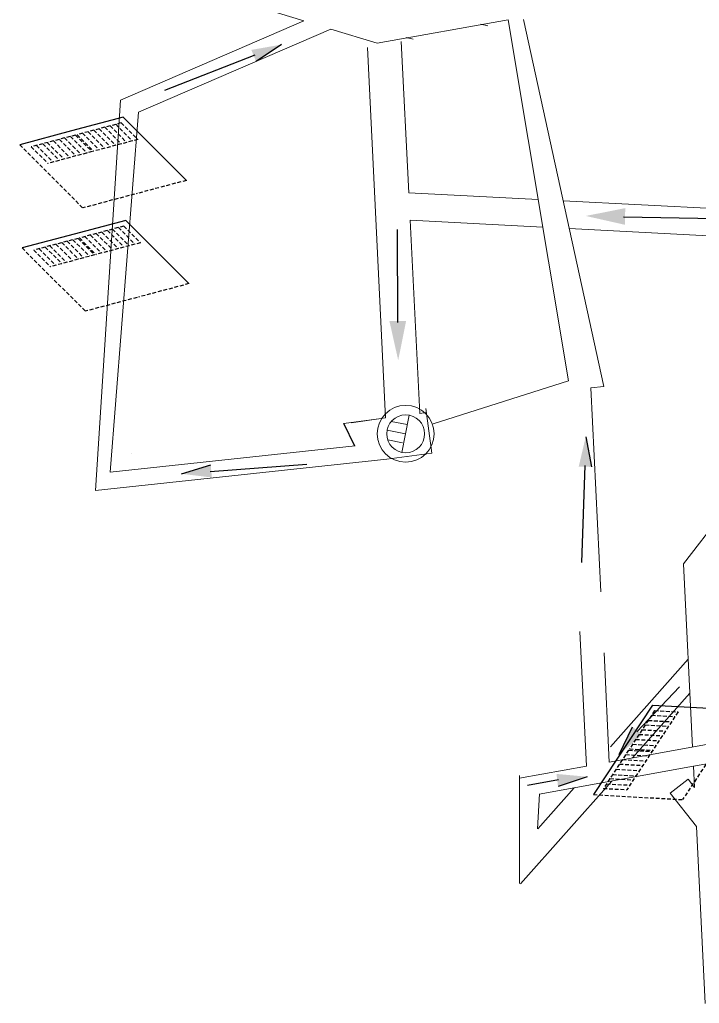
# Model space of a CAD drawing. Header units: millimetres. Extents: x 19725493 to 39459123, y 4133135 to 8271895.
# Drawn here: x 19728838 to 19728927.7, y 4134250.2 to 4134380.1 of the extents above; entities that cross this region are included whole.
import ezdxf

# ---------------------------------------------------------------- set-up
doc = ezdxf.new("R2010")
doc.units = ezdxf.units.MM
doc.linetypes.add('HIDDENX2', pattern=[0.75, 0.5, -0.25])
doc.layers.add('2m等高线', color=37, linetype='Continuous')
doc.layers.add('煤巷', color=7, linetype='Continuous')
doc.linetypes.add('井田边界线', pattern='A,40,-2,[133,煤矿线型.shx,S=1,R=0,X=0,Y=0],-4', length=46)

msp = doc.modelspace()

# ---------------------------------------------------------------- hatches: boundary and pattern name
at = {"ltscale": 6}
for points in [[(19728868.54, 4134376.08), (19728869.17, 4134374.53), (19728872.53, 4134376.78)], [(19728911.76, 4134321.05), (19728913.44, 4134321.01), (19728912.69, 4134324.99)], [(19728863.33, 4134319.61), (19728863.18, 4134321.28), (19728859.31, 4134320.1)], [(19728920.18, 4134285.66), (19728918.85, 4134286.68), (19728917.1, 4134283.02)], [(19728908.83, 4134280.46), (19728909.03, 4134278.79), (19728912.87, 4134280.09)]]:
    msp.add_hatch(color=5, dxfattribs=at).paths.add_polyline_path(points)
at = {"layer": '2m等高线', "linetype": '井田边界线'}
for points in [[(19728917.87, 4134352.98), (19728917.9, 4134355.18), (19728912.69, 4134354.15)], [(19728888.97, 4134340.29), (19728886.77, 4134340.27), (19728887.93, 4134335.09)]]:
    msp.add_hatch(color=1, dxfattribs=at).paths.add_polyline_path(points)

# ---------------------------------------------------------------- linework, layer by layer
at = {"color": 5, "ltscale": 6}
for p, q in [((19728872.53, 4134376.78), (19728869.17, 4134374.53)), ((19728912.69, 4134324.99), (19728913.44, 4134321.01)), ((19728859.31, 4134320.1), (19728863.18, 4134321.28)), ((19728917.1, 4134283.02), (19728918.85, 4134286.68)), ((19728912.87, 4134280.09), (19728909.03, 4134278.79))]:
    msp.add_line(p, q, dxfattribs=at)
at = {"lineweight": 30}
for p, q in [((19728851.63, 4134367.19), (19728844.79, 4134365.37)), ((19728851.63, 4134367.19), (19728859.97, 4134358.85)), ((19728844.79, 4134365.37), (19728837.96, 4134363.56)), ((19728851.97, 4134353.55), (19728845.13, 4134351.74)), ((19728851.97, 4134353.55), (19728860.3, 4134345.21)), ((19728845.13, 4134351.74), (19728838.29, 4134349.92)), ((19728921.48, 4134289.56), (19728913.7, 4134277.73)), ((19728921.48, 4134289.56), (19728933.25, 4134288.9))]:
    msp.add_line(p, q, dxfattribs=at)
at = {"linetype": 'HIDDENX2', "lineweight": 30}
for p, q in [((19728851.37, 4134366.44), (19728845.53, 4134364.88)), ((19728846.98, 4134365.27), (19728849.16, 4134363.08)), ((19728847.74, 4134365.47), (19728849.92, 4134363.29)), ((19728848.45, 4134365.66), (19728850.63, 4134363.47)), ((19728849.2, 4134365.86), (19728851.38, 4134363.67)), ((19728849.88, 4134366.04), (19728852.06, 4134363.85)), ((19728850.66, 4134366.25), (19728852.84, 4134364.06)), ((19728851.37, 4134366.44), (19728853.55, 4134364.25)), ((19728845.34, 4134364.83), (19728839.49, 4134363.28)), ((19728842.41, 4134364.05), (19728844.6, 4134361.87)), ((19728843.2, 4134364.26), (19728845.39, 4134362.08)), ((19728843.89, 4134364.45), (19728846.08, 4134362.26)), ((19728844.66, 4134364.65), (19728846.85, 4134362.47)), ((19728845.34, 4134364.83), (19728847.52, 4134362.65)), ((19728845.53, 4134364.88), (19728847.71, 4134362.7)), ((19728846.24, 4134365.07), (19728848.42, 4134362.89)), ((19728853.55, 4134364.25), (19728847.71, 4134362.7)), ((19728837.96, 4134363.56), (19728846.29, 4134355.21)), ((19728839.49, 4134363.28), (19728841.68, 4134361.09)), ((19728840.19, 4134363.46), (19728842.37, 4134361.28)), ((19728841, 4134363.68), (19728843.19, 4134361.49)), ((19728841.6, 4134363.84), (19728843.79, 4134361.65)), ((19728847.52, 4134362.65), (19728841.68, 4134361.09)), ((19728859.97, 4134358.85), (19728853.32, 4134357.08)), ((19728853.13, 4134357.03), (19728846.29, 4134355.21)), ((19728851.7, 4134352.8), (19728845.86, 4134351.24)), ((19728850.21, 4134352.4), (19728852.4, 4134350.22)), ((19728850.99, 4134352.61), (19728853.17, 4134350.42)), ((19728851.7, 4134352.8), (19728853.89, 4134350.61)), ((19728845.67, 4134351.19), (19728839.82, 4134349.64)), ((19728844.99, 4134351.01), (19728847.18, 4134348.83)), ((19728845.67, 4134351.19), (19728847.85, 4134349.01)), ((19728845.86, 4134351.24), (19728848.04, 4134349.06)), ((19728846.57, 4134351.43), (19728848.75, 4134349.25)), ((19728847.31, 4134351.63), (19728849.49, 4134349.44)), ((19728848.07, 4134351.83), (19728850.25, 4134349.65)), ((19728848.78, 4134352.02), (19728850.96, 4134349.84)), ((19728849.53, 4134352.22), (19728851.71, 4134350.03)), ((19728838.29, 4134349.92), (19728846.62, 4134341.57)), ((19728839.82, 4134349.64), (19728842.01, 4134347.45)), ((19728840.52, 4134349.82), (19728842.7, 4134347.64)), ((19728841.34, 4134350.04), (19728843.52, 4134347.86)), ((19728841.93, 4134350.2), (19728844.12, 4134348.01)), ((19728842.75, 4134350.42), (19728844.93, 4134348.23)), ((19728843.54, 4134350.63), (19728845.72, 4134348.44)), ((19728844.23, 4134350.81), (19728846.41, 4134348.62)), ((19728853.89, 4134350.61), (19728848.04, 4134349.06)), ((19728847.85, 4134349.01), (19728842.01, 4134347.45)), ((19728860.3, 4134345.21), (19728853.66, 4134343.44)), ((19728853.46, 4134343.39), (19728846.62, 4134341.57)), ((19728924.87, 4134288.65), (19728918.12, 4134278.38)), ((19728921.78, 4134288.82), (19728918.46, 4134283.77)), ((19728921.78, 4134288.82), (19728924.87, 4134288.65)), ((19728920.94, 4134287.53), (19728924.02, 4134287.36)), ((19728921.38, 4134288.2), (19728924.46, 4134288.03)), ((19728920.12, 4134286.29), (19728923.21, 4134286.12)), ((19728920.55, 4134286.94), (19728923.63, 4134286.77)), ((19728919.29, 4134285.02), (19728922.37, 4134284.85)), ((19728919.72, 4134285.68), (19728922.8, 4134285.51)), ((19728918.35, 4134283.6), (19728915.03, 4134278.55)), ((19728918.35, 4134283.6), (19728921.44, 4134283.43)), ((19728918.46, 4134283.77), (19728921.55, 4134283.6)), ((19728918.87, 4134284.38), (19728921.95, 4134284.21)), ((19728917.54, 4134282.36), (19728920.62, 4134282.18)), ((19728917.97, 4134283.02), (19728921.06, 4134282.85)), ((19728929.36, 4134282.98), (19728925.48, 4134277.07)), ((19728916.69, 4134281.08), (19728919.78, 4134280.9)), ((19728917.14, 4134281.76), (19728920.23, 4134281.58)), ((19728915.89, 4134279.86), (19728918.98, 4134279.68)), ((19728916.23, 4134280.37), (19728919.32, 4134280.2)), ((19728915.03, 4134278.55), (19728918.12, 4134278.38)), ((19728915.43, 4134279.15), (19728918.51, 4134278.98)), ((19728913.7, 4134277.73), (19728925.48, 4134277.07))]:
    msp.add_line(p, q, dxfattribs=at)
at = {"color": 0, "lineweight": 20}
for p, q in [((19728889.38, 4134327.84), (19728888.43, 4134322.93)), ((19728887.02, 4134327.02), (19728889.11, 4134326.6)), ((19728888.91, 4134325.38), (19728886.45, 4134325.86)), ((19728886.54, 4134324.57), (19728888.5, 4134324.2))]:
    msp.add_line(p, q, dxfattribs=at)
for p, q in [((19728882.2, 4134323.73), (19728880.73, 4134326.72)), ((19728926.22, 4134295.61), (19728915.96, 4134284.04)), ((19728926.44, 4134291.13), (19728918.84, 4134282.57)), ((19728916.12, 4134279.52), (19728904.07, 4134265.96)), ((19728911.16, 4134278.62), (19728906.36, 4134273.21))]:
    msp.add_line(p, q)
at = {"lineweight": 20}
for p, q in [((19728892.54, 4134326.69), (19728892.54, 4134326.69, -32.29)), ((19728889.15, 4134322.32), (19728889.15, 4134322.32, -32.29))]:
    msp.add_line(p, q, dxfattribs=at)
at = {"color": 0, "lineweight": 20}
for radius in [3.75, 2.5]:
    msp.add_circle((19728888.91, 4134325.38), radius, dxfattribs=at)
at = {"layer": '2m等高线', "color": 5, "linetype": '井田边界线'}
for p, q in [((19728868.99, 4134375.38), (19728857.07, 4134370.74)), ((19728863.1, 4134320.41), (19728875.86, 4134321.38)), ((19728912.58, 4134321.19), (19728912.13, 4134308.39)), ((19728919.43, 4134286.03), (19728925.06, 4134291.97)), ((19728909.09, 4134279.67), (19728904.98, 4134278.92))]:
    msp.add_line(p, q, dxfattribs=at)
at = {"layer": '2m等高线', "color": 1, "linetype": '井田边界线'}
for p, q in [((19728917.68, 4134354.05), (19728929.94, 4134353.82)), ((19728887.9, 4134340.07), (19728887.82, 4134352.34))]:
    msp.add_line(p, q, dxfattribs=at)
at = {"layer": '煤巷', "color": 0, "lineweight": 20}
for p, q in [((19728866.87, 4134382.5), (19728875.46, 4134379.9)), ((19728875.46, 4134379.9), (19728851.26, 4134369.45)), ((19728885.13, 4134376.97), (19728902.44, 4134380.06)), ((19728902.44, 4134380.06), (19728910.42, 4134332.37)), ((19728904.46, 4134380.08), (19728915.06, 4134331.61)), ((19728879.02, 4134378.82), (19728853.64, 4134367.86)), ((19728879.02, 4134378.82), (19728885.13, 4134376.97)), ((19728898.82, 4134379.47), (19728899.76, 4134379.24)), ((19728899.76, 4134379.24), (19728898.82, 4134379.47)), ((19728888.34, 4134377.2), (19728889.33, 4134357.22)), ((19728888.98, 4134377.71), (19728889.91, 4134377.48)), ((19728889.91, 4134377.48), (19728888.98, 4134377.71)), ((19728883.88, 4134376.4), (19728886.26, 4134327.47)), ((19728847.98, 4134317.9), (19728851.26, 4134369.45)), ((19728849.9, 4134320.33), (19728853.64, 4134367.86)), ((19728906.41, 4134356.32), (19728889.33, 4134357.22)), ((19728930.41, 4134355.07), (19728909.69, 4134356.15)), ((19728907.02, 4134352.69), (19728889.51, 4134353.6)), ((19728889.51, 4134353.6), (19728890.78, 4134328.08)), ((19728930.58, 4134351.45), (19728910.49, 4134352.51)), ((19728910.42, 4134332.37), (19728892.54, 4134326.69, -19.21)), ((19728913.35, 4134331.43), (19728915.06, 4134331.61)), ((19728913.35, 4134331.44), (19728914.66, 4134304.51)), ((19728891.63, 4134328.19), (19728890.78, 4134328.08)), ((19728892.36, 4134322.84), (19728891.56, 4134328.71)), ((19728885.68, 4134327.4), (19728880.73, 4134326.72)), ((19728881.72, 4134326.84), (19728885.68, 4134327.4)), ((19728886.26, 4134327.47), (19728885.68, 4134327.4)), ((19728849.9, 4134320.33), (19728882.26, 4134323.79)), ((19728852.73, 4134322.8), (19728852.73, 4134322.8)), ((19728892.36, 4134322.84), (19728886.42, 4134322.05)), ((19728886.42, 4134322.05), (19728847.98, 4134317.9)), ((19728925.61, 4134308.19), (19728934.22, 4134319.44)), ((19728925.61, 4134308.19), (19728926.79, 4134284)), ((19728911.92, 4134299.27), (19728912.78, 4134281.49)), ((19728915.12, 4134296.46), (19728915.76, 4134282.02)), ((19728955.36, 4134289.14), (19728915.76, 4134282.02)), ((19728912.78, 4134281.49), (19728903.96, 4134279.89)), ((19728926.93, 4134281.49), (19728906.55, 4134277.78)), ((19728929.89, 4134282.02), (19728926.91, 4134281.49)), ((19728926.91, 4134281.49), (19728927.05, 4134278.67)), ((19728903.93, 4134280.25), (19728903.95, 4134265.98)), ((19728926.19, 4134279.76), (19728923.83, 4134277.9)), ((19728927.05, 4134278.67), (19728926.19, 4134279.76)), ((19728906.59, 4134277.82), (19728906.34, 4134273.22)), ((19728927.3, 4134273.51), (19728923.83, 4134277.9)), ((19728927.3, 4134273.51), (19728928.44, 4134250.16))]:
    msp.add_line(p, q, dxfattribs=at)

doc.saveas('drawing.dxf')
